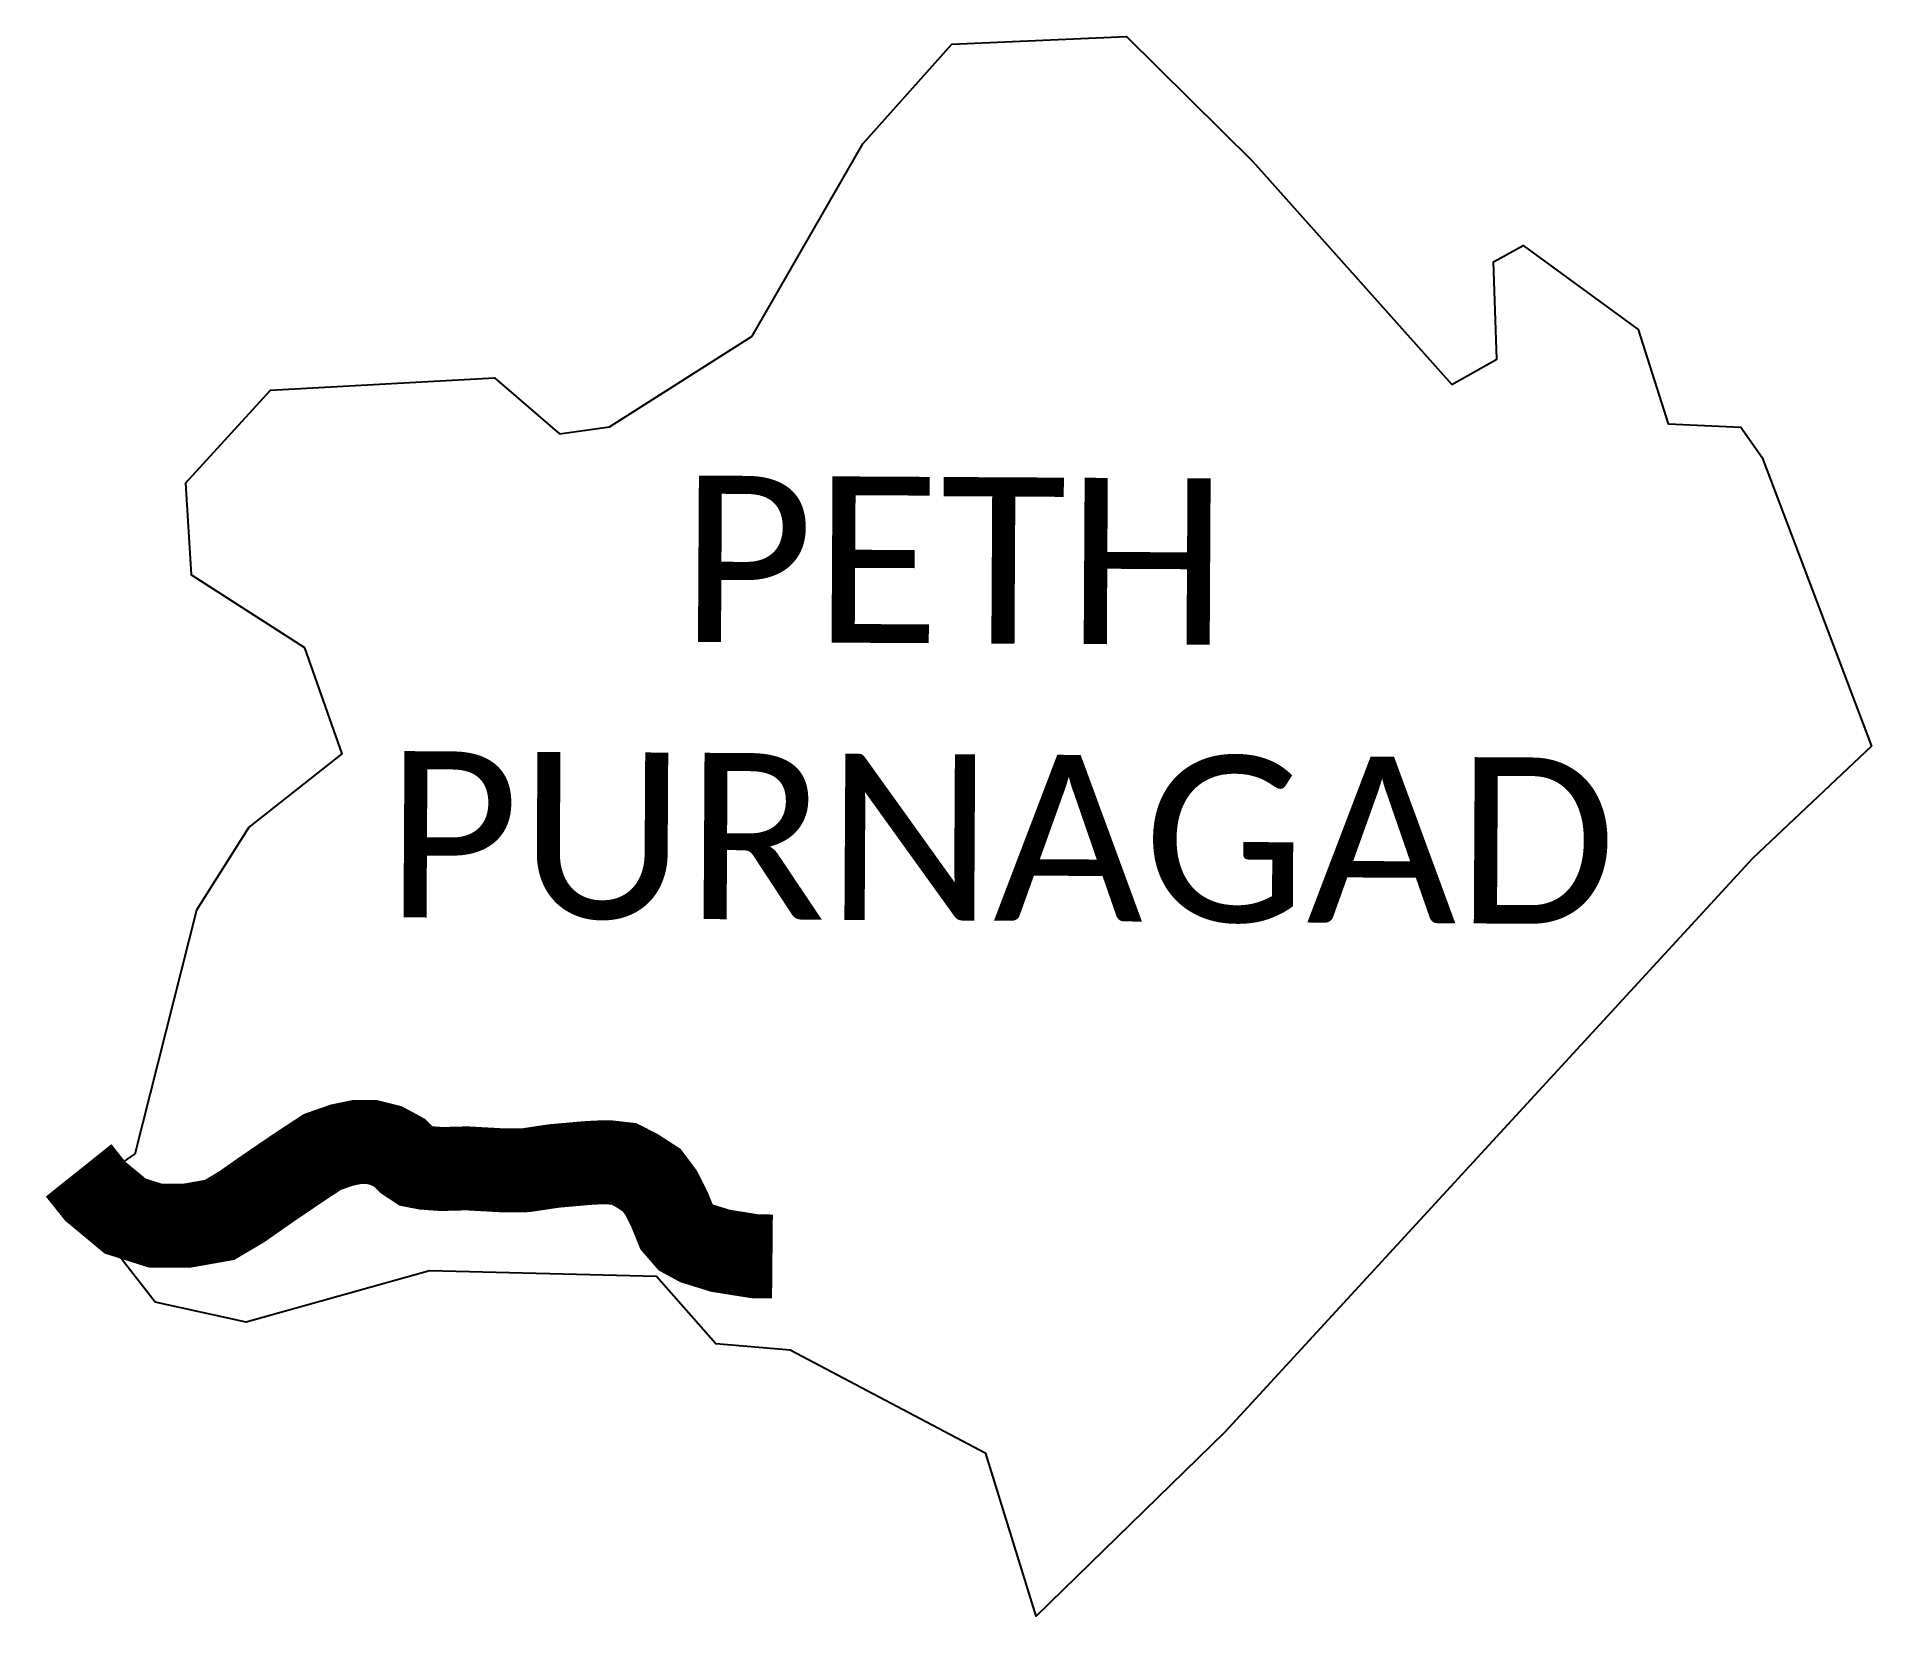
# Model space of a CAD drawing. Header units: metres. Extents: x 318300 to 321116, y 1858751 to 1876470.
# Drawn here: x 320023 to 321116, y 1858751 to 1859692 of the extents above; entities outside this region: 1.
import ezdxf

# ---------------------------------------------------------------- set-up
doc = ezdxf.new("R2010")
doc.units = ezdxf.units.M
for name, color, linetype in [('NATURALLY PROTECTED', 3, 'Continuous'), ('village', 3, 'Continuous'), ('VILLAGE NAME', 250, 'Continuous')]:
    doc.layers.add(name, color=color, linetype=linetype)
doc.styles.get("Standard").update_dxf_attribs({"font": 'Cambria Math.ttf'})

msp = doc.modelspace()

# ---------------------------------------------------------------- linework, layer by layer
at = {"layer": 'NATURALLY PROTECTED', "const_width": 50, "flags": 128}
msp.add_lwpolyline([(318325.5, 1876444.5), (318325.5, 1876444.5)], close=True, dxfattribs=at)
at = {"layer": 'NATURALLY PROTECTED', "color": 116, "true_color": 0x136734, "const_width": 50, "flags": 128}
msp.add_lwpolyline([(320048.4, 1859016.3), (320058.3, 1859003.9), (320076.1, 1858989.1), (320094.4, 1858983.3), (320112.6, 1858983.3), (320132.4, 1858986.8), (320145.4, 1858994.5), (320163, 1859006.8), (320180.7, 1859018.8), (320193.7, 1859027.3), (320205.1, 1859031.3), (320214.2, 1859033.2), (320222.9, 1859033.2), (320231.8, 1859031), (320239.7, 1859026.7), (320244.2, 1859022.2), (320249.2, 1859018.9), (320254.8, 1859017.8), (320264.7, 1859017.1), (320279.7, 1859017.5), (320301.3, 1859016.3), (320314.9, 1859016.4), (320331.5, 1859018.9), (320350.7, 1859020.6), (320357.4, 1859021), (320364.6, 1859021.1), (320373.4, 1859020.1), (320380.8, 1859016.3), (320389.8, 1859010.5), (320395.4, 1859003), (320400.5, 1858992.9), (320404.7, 1858982.5), (320409.9, 1858976.5), (320416.7, 1858972.8), (320430.9, 1858968.4), (320451.6, 1858965.1), (320461.8, 1858965)], dxfattribs=at)
at = {"layer": 'village', "flags": 128}
msp.add_lwpolyline([(320112, 1859425.7), (320115.5, 1859371.1)], dxfattribs=at)
at = {"layer": 'village', "color": 3, "true_color": 0x00ff00}
for points in [[(320112, 1859425.7, 0), (320162.8, 1859481, 0), (320296.1, 1859488.4, 0), (320335, 1859455, 0), (320364.8, 1859459.2, 0), (320449.8, 1859513.1, 0), (320515.7, 1859627.7, 0), (320568.7, 1859687.2, 0), (320672.8, 1859691.6, 0), (320747.9, 1859617.3, 0), (320866.6, 1859484.5, 0), (320893.3, 1859499.5, 0), (320891.3, 1859557.4, 0), (320909.1, 1859567.3, 0), (320977.5, 1859517.2, 0), (320995.5, 1859461, 0), (321038.7, 1859458.9, 0), (321051.5, 1859440.9, 0), (321116.5, 1859269, 0), (321045.7, 1859202.1, 0), (320731.3, 1858860.4, 0), (320618.9, 1858750.7, 0), (320588.9, 1858847.6, 0), (320472.3, 1858909.3, 0), (320428.1, 1858913, 0), (320392.7, 1858953, 0), (320257.4, 1858956.5, 0), (320148.3, 1858925.9, 0), (320094, 1858937.7, 0), (320045.1, 1859000.5, 0), (320082.1, 1859026.1, 0)], [(320082.1, 1859026.1, 0), (320118.8, 1859171.4, 0), (320149.9, 1859220.5, 0), (320205.4, 1859264.5, 0), (320183.2, 1859327.5, 0), (320115.5, 1859371.1, 0)]]:
    msp.add_polyline3d(points, dxfattribs=at)

# ---------------------------------------------------------------- texts
at = {"layer": 'VILLAGE NAME', "insert": (320232.4, 1859431.2), "char_height": 99.042, "attachment_point": 1, "rotation": 359.6762}
msp.add_mtext_dynamic_manual_height_columns('{\\fCalibri|b0|i0|c0|p34;     PETH PURNAGAD}', width=673.355, gutter_width=520.2, heights=[358.3], dxfattribs=at)

doc.saveas('drawing.dxf')
